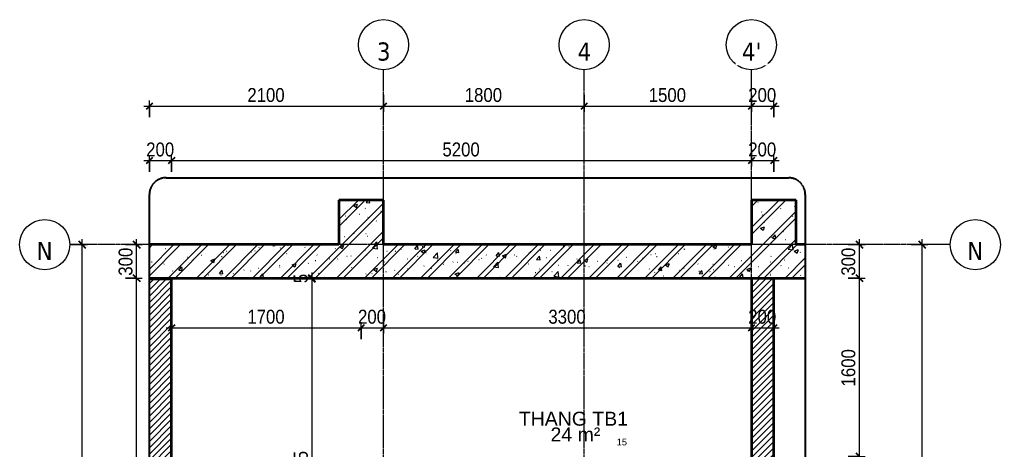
# Model space of a CAD drawing. Header units: millimetres. Extents: x 39389 to 101854, y -4225 to 80933.
# Drawn here: x 39389 to 48186, y 76402 to 80254 of the extents above; entities that cross this region are included whole.
import ezdxf

# ---------------------------------------------------------------- set-up
doc = ezdxf.new("R2010")
doc.units = ezdxf.units.MM
for name, pattern in [('Dash - Tight', [4.5, 3, -1.5]), ('Grid Line', [22.225, 12.7, -3.175, 3.175, -3.175]), ('Hidden', [7.14375, 4.7625, -2.38125])]:
    doc.linetypes.add(name, pattern=pattern)
for name, color, linetype, lineweight in [('A-ANNO-DIMS', 211, 'Continuous', 9), ('A-ANNO-DIMS-50', 211, 'Continuous', 9), ('A-AREA-IDEN', 2, 'Continuous', 9), ('A-DETL-GENF-1', 92, 'Dash - Tight', 18), ('A-DETL-GENF-2', 254, 'Continuous', 18), ('A-DETL-GENF-3', 92, 'Hidden', 25), ('A-DETL-MEDM', 33, 'Continuous', 35), ('A-FLOR', 192, 'Continuous', 18), ('A-WALL-1', 113, 'Continuous', 35), ('A-WALL-PATT-1', 111, 'Continuous', 18), ('S-GRID-1', 1, 'Grid Line', 9), ('S-GRID-IDEN', 1, 'Continuous', 9), ('S-STRS-ANNO', 31, 'Continuous', 18)]:
    doc.layers.add(name, color=color, linetype=linetype, lineweight=lineweight)
doc.styles.add('Arial', font='arial.ttf', dxfattribs={"height": 59.53})
doc.styles.add('Arial_4', font='arial.ttf', dxfattribs={"height": 125})
doc.styles.add('Tahoma_B', font='tahomabd.ttf', dxfattribs={"height": 162.5})
doc.styles.add('UTM Avo', font='', dxfattribs={"width": 0.9, "height": 125})
doc.styles.get('UTM Avo').set_extended_font_data('UTM Avo')
doc.dimstyles.new('1_Dim_chi_tiet_2_5', dxfattribs={"dimscale": 304.8, "dimtxt": 124.912619, "dimasz": 0.19685, "dimexe": 0.164042, "dimexo": 0.0625, "dimgap": 0.016404, "dimtad": 1, "dimdec": 0, "dimrnd": 5, "dimzin": 0, "dimdsep": 46, "dimtxsty": 'UTM Avo', "dimblk1": 'OBLIQUE', "dimblk2": 'OBLIQUE', "dimsah": 1, "dimcen": 0.09, "dimdle": 0.164042, "dimazin": 0, "dimtfac": 1, "dimtdec": 4, "dimtix": 1, "dimtmove": 0, "dimatfit": 3, "dimfxl": 0.328084, "dimfxlon": 1, "dimtvp": 1, "dimtolj": 1, "dimtzin": 0, "dimarcsym": 2})
pattern_1 = [(45, (0, 0), (-28.284271, 28.284271), [])]

# ---------------------------------------------------------------- blocks, each defined once
blk = doc.blocks.new('BORDER VIEW - BORDER VIEW-2470753-TKCS_THANG BỘ TB1 - MẶT BẰNG TẦNG HẦM')
at = {"layer": 'A-DETL-GENF-3'}
for p, q in [((150, 6419.3), (5733.5, 6419.3)), ((0, 150), (0, 6269.3)), ((5883.5, 6269.3), (5883.5, 150)), ((5733.5, 0), (150, 0))]:
    blk.add_line(p, q, dxfattribs=at)
for centre, start, end in [((150, 6269.3), 90, 180), ((5733.5, 6269.3), 0, 90), ((150, 150), 180, 270), ((5733.5, 150), 270, 360)]:
    blk.add_arc(centre, 150, start, end, dxfattribs=at)
blk = doc.blocks.new('Grid - M_Grid Head - Circle-353313-TKCS_THANG BỘ TB1 - MẶT BẰNG TẦNG HẦM')
at = {"layer": 'S-GRID-IDEN'}
blk.add_circle((0, 0), 4.5, dxfattribs=at)
blk = doc.blocks.new('DIMBLOCK1-TKCS_THANG BỘ TB1 - MẶT BẰNG TẦNG HẦM')
at = {"layer": 'A-ANNO-DIMS-50'}
for p, q in [((40752.6, 77591.2), (40752.6, 77441.2)), ((40752.6, 77491.2), (40752.6, 77591.2)), ((42452.6, 77391.2), (42452.6, 77541.2)), ((40702.6, 77491.2), (42452.6, 77491.2)), ((42452.6, 77491.2), (42452.6, 77391.2))]:
    blk.add_line(p, q, dxfattribs=at)
at = {"layer": 'A-ANNO-DIMS-50', "lineweight": 25}
for p, q in [((40752.6, 77491.2), (40782.6, 77521.2)), ((42452.6, 77491.2), (42482.6, 77521.2)), ((40752.6, 77491.2), (40722.6, 77461.2)), ((42452.6, 77491.2), (42422.6, 77461.2))]:
    blk.add_line(p, q, dxfattribs=at)
at = {"layer": 'A-ANNO-DIMS-50', "color": 0, "insert": (41431.4, 77653.6), "char_height": 125, "width": 410.824, "attachment_point": 1, "line_spacing_factor": 1.110334, "style": 'UTM Avo'}
blk.add_mtext('1700', dxfattribs=at)
blk = doc.blocks.new('_Oblique')
at = {"color": 0, "linetype": 'ByBlock', "lineweight": -2}
blk.add_line((-0.5, -0.5), (0.5, 0.5), dxfattribs=at)
blk = doc.blocks.new('DIMBLOCK2-TKCS_THANG BỘ TB1 - MẶT BẰNG TẦNG HẦM')
at = {"layer": 'A-ANNO-DIMS-50'}
for p, q in [((42652.6, 77591.2), (42652.6, 77441.2)), ((42652.6, 77491.2), (42652.6, 77591.2)), ((42452.6, 77391.2), (42452.6, 77541.2)), ((42452.6, 77491.2), (42652.6, 77491.2)), ((42452.6, 77491.2), (42452.6, 77391.2))]:
    blk.add_line(p, q, dxfattribs=at)
at = {"layer": 'A-ANNO-DIMS-50', "lineweight": 25}
for p, q in [((42452.6, 77491.2), (42482.6, 77521.2)), ((42652.6, 77491.2), (42682.6, 77521.2)), ((42452.6, 77491.2), (42422.6, 77461.2)), ((42652.6, 77491.2), (42622.6, 77461.2))]:
    blk.add_line(p, q, dxfattribs=at)
at = {"layer": 'A-ANNO-DIMS-50', "color": 0, "insert": (42424.2, 77653.6), "char_height": 125, "width": 308.118, "attachment_point": 1, "line_spacing_factor": 1.110334, "style": 'UTM Avo'}
blk.add_mtext('200', dxfattribs=at)
blk = doc.blocks.new('DIMBLOCK3-TKCS_THANG BỘ TB1 - MẶT BẰNG TẦNG HẦM')
at = {"layer": 'A-ANNO-DIMS-50'}
for p, q in [((42652.6, 77591.2), (42652.6, 77441.2)), ((42652.6, 77491.2), (42652.6, 77591.2)), ((45952.6, 77591.2), (45952.6, 77441.2)), ((45952.6, 77491.2), (45952.6, 77591.2)), ((42652.6, 77491.2), (45952.6, 77491.2))]:
    blk.add_line(p, q, dxfattribs=at)
at = {"layer": 'A-ANNO-DIMS-50', "lineweight": 25}
for p, q in [((42652.6, 77491.2), (42682.6, 77521.2)), ((45952.6, 77491.2), (45982.6, 77521.2)), ((42652.6, 77491.2), (42622.6, 77461.2)), ((45952.6, 77491.2), (45922.6, 77461.2))]:
    blk.add_line(p, q, dxfattribs=at)
at = {"layer": 'A-ANNO-DIMS-50', "color": 0, "insert": (44131.4, 77653.6), "char_height": 125, "width": 410.824, "attachment_point": 1, "line_spacing_factor": 1.110334, "style": 'UTM Avo'}
blk.add_mtext('3300', dxfattribs=at)
blk = doc.blocks.new('DIMBLOCK4-TKCS_THANG BỘ TB1 - MẶT BẰNG TẦNG HẦM')
at = {"layer": 'A-ANNO-DIMS-50'}
for p, q in [((45952.6, 77591.2), (45952.6, 77441.2)), ((45952.6, 77491.2), (45952.6, 77591.2)), ((46152.6, 77591.2), (46152.6, 77441.2)), ((46152.6, 77491.2), (46152.6, 77591.2)), ((45952.6, 77491.2), (46202.6, 77491.2))]:
    blk.add_line(p, q, dxfattribs=at)
at = {"layer": 'A-ANNO-DIMS-50', "lineweight": 25}
for p, q in [((45952.6, 77491.2), (45982.6, 77521.2)), ((46152.6, 77491.2), (46182.6, 77521.2)), ((45952.6, 77491.2), (45922.6, 77461.2)), ((46152.6, 77491.2), (46122.6, 77461.2))]:
    blk.add_line(p, q, dxfattribs=at)
at = {"layer": 'A-ANNO-DIMS-50', "color": 0, "insert": (45924.2, 77653.6), "char_height": 125, "width": 308.118, "attachment_point": 1, "line_spacing_factor": 1.110334, "style": 'UTM Avo'}
blk.add_mtext('200', dxfattribs=at)
blk = doc.blocks.new('DIMBLOCK16-TKCS_THANG BỘ TB1 - MẶT BẰNG TẦNG HẦM')
at = {"layer": 'A-ANNO-DIMS-50', "lineweight": 25}
for p, q in [((42010.5, 77936.9), (41980.5, 77966.9)), ((42010.5, 77931.9), (41980.5, 77961.9)), ((42010.5, 77936.9), (42040.5, 77906.9)), ((42010.5, 77931.9), (42040.5, 77901.9))]:
    blk.add_line(p, q, dxfattribs=at)
at = {"layer": 'A-ANNO-DIMS-50'}
for p, q in [((42010.5, 77986.9), (42010.5, 77931.9)), ((41910.5, 77931.9), (42060.5, 77931.9)), ((42010.5, 77931.9), (41910.5, 77931.9)), ((42110.5, 77936.9), (41960.5, 77936.9)), ((42010.5, 77936.9), (42110.5, 77936.9))]:
    blk.add_line(p, q, dxfattribs=at)
at = {"layer": 'A-ANNO-DIMS-50', "color": 0, "insert": (41848.1, 77891.6), "char_height": 125, "width": 102.706, "attachment_point": 1, "rotation": 90, "line_spacing_factor": 1.110334, "style": 'UTM Avo'}
blk.add_mtext('5', dxfattribs=at)
blk = doc.blocks.new('DIMBLOCK17-TKCS_THANG BỘ TB1 - MẶT BẰNG TẦNG HẦM')
at = {"layer": 'A-ANNO-DIMS-50', "lineweight": 25}
for p, q in [((42010.5, 77931.9), (41980.5, 77961.9)), ((42010.5, 77931.9), (42040.5, 77901.9)), ((42010.5, 74516.9), (41980.5, 74546.9)), ((42010.5, 74516.9), (42040.5, 74486.9))]:
    blk.add_line(p, q, dxfattribs=at)
at = {"layer": 'A-ANNO-DIMS-50'}
for p, q in [((41910.5, 77931.9), (42060.5, 77931.9)), ((42010.5, 77931.9), (41910.5, 77931.9)), ((42010.5, 77931.9), (42010.5, 74516.9)), ((42110.5, 74516.9), (41960.5, 74516.9)), ((42010.5, 74516.9), (42110.5, 74516.9))]:
    blk.add_line(p, q, dxfattribs=at)
at = {"layer": 'A-ANNO-DIMS-50', "color": 0, "insert": (41848.1, 76053.3), "char_height": 125, "width": 410.824, "attachment_point": 1, "rotation": 90, "line_spacing_factor": 1.110334, "style": 'UTM Avo'}
blk.add_mtext('3415', dxfattribs=at)
blk = doc.blocks.new('DIMBLOCK23-TKCS_THANG BỘ TB1 - MẶT BẰNG TẦNG HẦM')
at = {"layer": 'A-ANNO-DIMS-50', "lineweight": 25}
for p, q in [((46921.8, 77936.9), (46891.8, 77966.9)), ((46921.8, 77936.9), (46951.8, 77906.9)), ((46921.8, 76336.9), (46891.8, 76366.9)), ((46921.8, 76336.9), (46951.8, 76306.9))]:
    blk.add_line(p, q, dxfattribs=at)
at = {"layer": 'A-ANNO-DIMS-50'}
for p, q in [((46821.8, 77936.9), (46971.8, 77936.9)), ((46921.8, 77936.9), (46821.8, 77936.9)), ((46921.8, 76336.9), (46921.8, 77936.9)), ((46821.8, 76336.9), (46971.8, 76336.9)), ((46921.8, 76336.9), (46821.8, 76336.9))]:
    blk.add_line(p, q, dxfattribs=at)
at = {"layer": 'A-ANNO-DIMS-50', "color": 0, "insert": (46759.4, 76965.8), "char_height": 125, "width": 410.824, "attachment_point": 1, "rotation": 90, "line_spacing_factor": 1.110334, "style": 'UTM Avo'}
blk.add_mtext('1600', dxfattribs=at)
blk = doc.blocks.new('DIMBLOCK24-TKCS_THANG BỘ TB1 - MẶT BẰNG TẦNG HẦM')
at = {"layer": 'A-ANNO-DIMS-50'}
for p, q in [((46821.8, 78236.9), (46971.8, 78236.9)), ((46921.8, 78236.9), (46821.8, 78236.9)), ((46921.8, 77936.9), (46921.8, 78286.9)), ((46821.8, 77936.9), (46971.8, 77936.9)), ((46921.8, 77936.9), (46821.8, 77936.9))]:
    blk.add_line(p, q, dxfattribs=at)
at = {"layer": 'A-ANNO-DIMS-50', "lineweight": 25}
for p, q in [((46921.8, 78236.9), (46891.8, 78266.9)), ((46921.8, 78236.9), (46951.8, 78206.9)), ((46921.8, 77936.9), (46891.8, 77966.9)), ((46921.8, 77936.9), (46951.8, 77906.9))]:
    blk.add_line(p, q, dxfattribs=at)
at = {"layer": 'A-ANNO-DIMS-50', "color": 0, "insert": (46759.4, 77958.6), "char_height": 125, "width": 308.118, "attachment_point": 1, "rotation": 90, "line_spacing_factor": 1.110334, "style": 'UTM Avo'}
blk.add_mtext('300', dxfattribs=at)
blk = doc.blocks.new('DIMBLOCK25-TKCS_THANG BỘ TB1 - MẶT BẰNG TẦNG HẦM')
at = {"layer": 'A-ANNO-DIMS-50'}
for p, q in [((47385.1, 78236.9), (47535.1, 78236.9)), ((47485.1, 78236.9), (47385.1, 78236.9)), ((47485.1, 72986.9), (47485.1, 78286.9)), ((47385.1, 73036.9), (47535.1, 73036.9)), ((47485.1, 73036.9), (47385.1, 73036.9))]:
    blk.add_line(p, q, dxfattribs=at)
at = {"layer": 'A-ANNO-DIMS-50', "lineweight": 25}
for p, q in [((47485.1, 78236.9), (47455.1, 78266.9)), ((47485.1, 78236.9), (47515.1, 78206.9)), ((47485.1, 73036.9), (47455.1, 73066.9)), ((47485.1, 73036.9), (47515.1, 73006.9))]:
    blk.add_line(p, q, dxfattribs=at)
at = {"layer": 'A-ANNO-DIMS-50', "color": 0, "insert": (47322.7, 75465.7), "char_height": 125, "width": 410.824, "attachment_point": 1, "rotation": 90, "line_spacing_factor": 1.110334, "style": 'UTM Avo'}
blk.add_mtext('5200', dxfattribs=at)
blk = doc.blocks.new('DIMBLOCK26-TKCS_THANG BỘ TB1 - MẶT BẰNG TẦNG HẦM')
at = {"layer": 'A-ANNO-DIMS-50'}
for p, q in [((40552.6, 78890.4), (40552.6, 79040.4)), ((40752.6, 78890.4), (40752.6, 79040.4)), ((40502.6, 78990.4), (40752.6, 78990.4)), ((40552.6, 78990.4), (40552.6, 78890.4)), ((40752.6, 78990.4), (40752.6, 78890.4))]:
    blk.add_line(p, q, dxfattribs=at)
at = {"layer": 'A-ANNO-DIMS-50', "lineweight": 25}
for p, q in [((40552.6, 78990.4), (40582.6, 79020.4)), ((40752.6, 78990.4), (40782.6, 79020.4)), ((40552.6, 78990.4), (40522.6, 78960.4)), ((40752.6, 78990.4), (40722.6, 78960.4))]:
    blk.add_line(p, q, dxfattribs=at)
at = {"layer": 'A-ANNO-DIMS-50', "color": 0, "insert": (40524.2, 79152.8), "char_height": 125, "width": 308.118, "attachment_point": 1, "line_spacing_factor": 1.110334, "style": 'UTM Avo'}
blk.add_mtext('200', dxfattribs=at)
blk = doc.blocks.new('DIMBLOCK27-TKCS_THANG BỘ TB1 - MẶT BẰNG TẦNG HẦM')
at = {"layer": 'A-ANNO-DIMS-50'}
for p, q in [((45952.6, 79090.4), (45952.6, 78940.4)), ((45952.6, 78990.4), (45952.6, 79090.4)), ((40752.6, 78890.4), (40752.6, 79040.4)), ((40752.6, 78990.4), (45952.6, 78990.4)), ((40752.6, 78990.4), (40752.6, 78890.4))]:
    blk.add_line(p, q, dxfattribs=at)
at = {"layer": 'A-ANNO-DIMS-50', "lineweight": 25}
for p, q in [((40752.6, 78990.4), (40782.6, 79020.4)), ((45952.6, 78990.4), (45982.6, 79020.4)), ((40752.6, 78990.4), (40722.6, 78960.4)), ((45952.6, 78990.4), (45922.6, 78960.4))]:
    blk.add_line(p, q, dxfattribs=at)
at = {"layer": 'A-ANNO-DIMS-50', "color": 0, "insert": (43181.4, 79152.8), "char_height": 125, "width": 410.824, "attachment_point": 1, "line_spacing_factor": 1.110334, "style": 'UTM Avo'}
blk.add_mtext('5200', dxfattribs=at)
blk = doc.blocks.new('DIMBLOCK28-TKCS_THANG BỘ TB1 - MẶT BẰNG TẦNG HẦM')
at = {"layer": 'A-ANNO-DIMS-50'}
for p, q in [((45952.6, 79090.4), (45952.6, 78940.4)), ((45952.6, 78990.4), (45952.6, 79090.4)), ((46152.6, 78890.4), (46152.6, 79040.4)), ((45952.6, 78990.4), (46202.6, 78990.4)), ((46152.6, 78990.4), (46152.6, 78890.4))]:
    blk.add_line(p, q, dxfattribs=at)
at = {"layer": 'A-ANNO-DIMS-50', "lineweight": 25}
for p, q in [((45952.6, 78990.4), (45982.6, 79020.4)), ((46152.6, 78990.4), (46182.6, 79020.4)), ((45952.6, 78990.4), (45922.6, 78960.4)), ((46152.6, 78990.4), (46122.6, 78960.4))]:
    blk.add_line(p, q, dxfattribs=at)
at = {"layer": 'A-ANNO-DIMS-50', "color": 0, "insert": (45924.2, 79152.8), "char_height": 125, "width": 308.118, "attachment_point": 1, "line_spacing_factor": 1.110334, "style": 'UTM Avo'}
blk.add_mtext('200', dxfattribs=at)
blk = doc.blocks.new('DIMBLOCK29-TKCS_THANG BỘ TB1 - MẶT BẰNG TẦNG HẦM')
at = {"layer": 'A-ANNO-DIMS-50'}
for p, q in [((39848.7, 78236.9), (39998.7, 78236.9)), ((39948.7, 78236.9), (39848.7, 78236.9)), ((39948.7, 72666.9), (39948.7, 78286.9)), ((40048.7, 72716.9), (39898.7, 72716.9)), ((39948.7, 72716.9), (40048.7, 72716.9))]:
    blk.add_line(p, q, dxfattribs=at)
at = {"layer": 'A-ANNO-DIMS-50', "lineweight": 25}
for p, q in [((39948.7, 78236.9), (39918.7, 78266.9)), ((39948.7, 78236.9), (39978.7, 78206.9)), ((39948.7, 72716.9), (39918.7, 72746.9)), ((39948.7, 72716.9), (39978.7, 72686.9))]:
    blk.add_line(p, q, dxfattribs=at)
at = {"layer": 'A-ANNO-DIMS-50', "color": 0, "insert": (39786.3, 75305.8), "char_height": 125, "width": 410.824, "attachment_point": 1, "rotation": 90, "line_spacing_factor": 1.110334, "style": 'UTM Avo'}
blk.add_mtext('5520', dxfattribs=at)
blk = doc.blocks.new('DIMBLOCK31-TKCS_THANG BỘ TB1 - MẶT BẰNG TẦNG HẦM')
at = {"layer": 'A-ANNO-DIMS-50', "lineweight": 25}
for p, q in [((40438.7, 77936.9), (40408.7, 77966.9)), ((40438.7, 77936.9), (40468.7, 77906.9)), ((40438.7, 72916.9), (40408.7, 72946.9)), ((40438.7, 72916.9), (40468.7, 72886.9))]:
    blk.add_line(p, q, dxfattribs=at)
at = {"layer": 'A-ANNO-DIMS-50'}
for p, q in [((40338.7, 77936.9), (40488.7, 77936.9)), ((40438.7, 77936.9), (40338.7, 77936.9)), ((40438.7, 72916.9), (40438.7, 77936.9)), ((40538.7, 72916.9), (40388.7, 72916.9)), ((40438.7, 72916.9), (40538.7, 72916.9))]:
    blk.add_line(p, q, dxfattribs=at)
at = {"layer": 'A-ANNO-DIMS-50', "color": 0, "insert": (40276.3, 75255.8), "char_height": 125, "width": 410.824, "attachment_point": 1, "rotation": 90, "line_spacing_factor": 1.110334, "style": 'UTM Avo'}
blk.add_mtext('5020', dxfattribs=at)
blk = doc.blocks.new('DIMBLOCK32-TKCS_THANG BỘ TB1 - MẶT BẰNG TẦNG HẦM')
at = {"layer": 'A-ANNO-DIMS-50'}
for p, q in [((40338.7, 78236.9), (40488.7, 78236.9)), ((40438.7, 78236.9), (40338.7, 78236.9)), ((40438.7, 77936.9), (40438.7, 78286.9)), ((40338.7, 77936.9), (40488.7, 77936.9)), ((40438.7, 77936.9), (40338.7, 77936.9))]:
    blk.add_line(p, q, dxfattribs=at)
at = {"layer": 'A-ANNO-DIMS-50', "lineweight": 25}
for p, q in [((40438.7, 78236.9), (40408.7, 78266.9)), ((40438.7, 78236.9), (40468.7, 78206.9)), ((40438.7, 77936.9), (40408.7, 77966.9)), ((40438.7, 77936.9), (40468.7, 77906.9))]:
    blk.add_line(p, q, dxfattribs=at)
at = {"layer": 'A-ANNO-DIMS-50', "color": 0, "insert": (40276.3, 77958.6), "char_height": 125, "width": 308.118, "attachment_point": 1, "rotation": 90, "line_spacing_factor": 1.110334, "style": 'UTM Avo'}
blk.add_mtext('300', dxfattribs=at)
blk = doc.blocks.new('DIMBLOCK33-TKCS_THANG BỘ TB1 - MẶT BẰNG TẦNG HẦM')
at = {"layer": 'A-ANNO-DIMS-50'}
for p, q in [((40552.6, 79378.4), (40552.6, 79528.4)), ((42652.6, 79578.4), (42652.6, 79428.4)), ((42652.6, 79478.4), (42652.6, 79578.4)), ((40502.6, 79478.4), (42652.6, 79478.4)), ((40552.6, 79478.4), (40552.6, 79378.4))]:
    blk.add_line(p, q, dxfattribs=at)
at = {"layer": 'A-ANNO-DIMS-50', "lineweight": 25}
for p, q in [((40552.6, 79478.4), (40522.6, 79448.4)), ((40552.6, 79478.4), (40582.6, 79508.4)), ((42652.6, 79478.4), (42622.6, 79448.4)), ((42652.6, 79478.4), (42682.6, 79508.4))]:
    blk.add_line(p, q, dxfattribs=at)
at = {"layer": 'A-ANNO-DIMS-50', "color": 0, "insert": (41431.4, 79640.7), "char_height": 125, "width": 410.824, "attachment_point": 1, "line_spacing_factor": 1.110334, "style": 'UTM Avo'}
blk.add_mtext('2100', dxfattribs=at)
blk = doc.blocks.new('DIMBLOCK34-TKCS_THANG BỘ TB1 - MẶT BẰNG TẦNG HẦM')
at = {"layer": 'A-ANNO-DIMS-50'}
for p, q in [((42652.6, 79578.4), (42652.6, 79428.4)), ((42652.6, 79478.4), (42652.6, 79578.4)), ((44452.6, 79578.4), (44452.6, 79428.4)), ((44452.6, 79478.4), (44452.6, 79578.4)), ((42652.6, 79478.4), (44452.6, 79478.4))]:
    blk.add_line(p, q, dxfattribs=at)
at = {"layer": 'A-ANNO-DIMS-50', "lineweight": 25}
for p, q in [((42652.6, 79478.4), (42622.6, 79448.4)), ((42652.6, 79478.4), (42682.6, 79508.4)), ((44452.6, 79478.4), (44422.6, 79448.4)), ((44452.6, 79478.4), (44482.6, 79508.4))]:
    blk.add_line(p, q, dxfattribs=at)
at = {"layer": 'A-ANNO-DIMS-50', "color": 0, "insert": (43381.4, 79640.7), "char_height": 125, "width": 410.824, "attachment_point": 1, "line_spacing_factor": 1.110334, "style": 'UTM Avo'}
blk.add_mtext('1800', dxfattribs=at)
blk = doc.blocks.new('DIMBLOCK35-TKCS_THANG BỘ TB1 - MẶT BẰNG TẦNG HẦM')
at = {"layer": 'A-ANNO-DIMS-50'}
for p, q in [((44452.6, 79578.4), (44452.6, 79428.4)), ((44452.6, 79478.4), (44452.6, 79578.4)), ((45952.6, 79578.4), (45952.6, 79428.4)), ((45952.6, 79478.4), (45952.6, 79578.4)), ((44452.6, 79478.4), (45952.6, 79478.4))]:
    blk.add_line(p, q, dxfattribs=at)
at = {"layer": 'A-ANNO-DIMS-50', "lineweight": 25}
for p, q in [((44452.6, 79478.4), (44422.6, 79448.4)), ((44452.6, 79478.4), (44482.6, 79508.4)), ((45952.6, 79478.4), (45922.6, 79448.4)), ((45952.6, 79478.4), (45982.6, 79508.4))]:
    blk.add_line(p, q, dxfattribs=at)
at = {"layer": 'A-ANNO-DIMS-50', "color": 0, "insert": (45031.4, 79640.7), "char_height": 125, "width": 410.824, "attachment_point": 1, "line_spacing_factor": 1.110334, "style": 'UTM Avo'}
blk.add_mtext('1500', dxfattribs=at)
blk = doc.blocks.new('DIMBLOCK36-TKCS_THANG BỘ TB1 - MẶT BẰNG TẦNG HẦM')
at = {"layer": 'A-ANNO-DIMS-50'}
for p, q in [((45952.6, 79578.4), (45952.6, 79428.4)), ((45952.6, 79478.4), (45952.6, 79578.4)), ((46152.6, 79378.4), (46152.6, 79528.4)), ((45952.6, 79478.4), (46202.6, 79478.4)), ((46152.6, 79478.4), (46152.6, 79378.4))]:
    blk.add_line(p, q, dxfattribs=at)
at = {"layer": 'A-ANNO-DIMS-50', "lineweight": 25}
for p, q in [((45952.6, 79478.4), (45922.6, 79448.4)), ((45952.6, 79478.4), (45982.6, 79508.4)), ((46152.6, 79478.4), (46122.6, 79448.4)), ((46152.6, 79478.4), (46182.6, 79508.4))]:
    blk.add_line(p, q, dxfattribs=at)
at = {"layer": 'A-ANNO-DIMS-50', "color": 0, "insert": (45924.2, 79640.7), "char_height": 125, "width": 308.118, "attachment_point": 1, "line_spacing_factor": 1.110334, "style": 'UTM Avo'}
blk.add_mtext('200', dxfattribs=at)

msp = doc.modelspace()

# ---------------------------------------------------------------- hatches: boundary and pattern name
at = {"layer": 'A-DETL-GENF-2'}
h = msp.add_hatch(dxfattribs=at)
h.set_pattern_fill('FP_2', color=256, style=0, pattern_type=2)
h.set_pattern_definition([(50, (0, 0), (364.3679, -31.8783), [38.1, -419.1]), (355, (0, 0), (-70.4859, 382.1133), [30.48, -335.28]), (100.451, (30.36, -2.66), (293.885, 350.2334), [32.38, -356.18]), (46.184, (0, 101.6), (542.1585, -84.0858), [57.15, -628.65]), (96.636, (45.2, 94.6), (474.805, 494.8554), [48.57, -534.27]), (351.184, (0, 101.6), (474.8102, 494.85), [45.72, -502.92]), (21, (50.8, 76.2), (303.2285, -204.5305), [38.1, -419.1]), (326, (50.8, 76.2), (123.6039, 368.376), [30.48, -335.28]), (71.451, (76.07, 59.16), (426.8341, 163.8427), [32.38, -356.18]), (37.5, (0, 0), (6.17665, 169.11015), [3.353, -327.863, 3.353, -337.007, -336.55]), (37.5, (0, 0), (6.17665, 169.11015), [-671.576, 3.353, -333.197]), (7.5, (0, 0), (133.63888, 200.3615), [3.353, -190.703, 3.353, -320.243, -128.27]), (7.5, (0, 0), (133.63888, 200.3615), [-517.652, 3.353, -124.917]), (327.5, (-113.28, 0), (271.18182, -11.45836), [3.353, -123.647, 3.353, -392.887, -525.78]), (327.5, (-113.28, 0), (271.18182, -11.45836), [-523.24, 3.353, -522.427]), (317.5, (-164.08, 0), (296.2585, 50.85285), [3.353, -161.747, 3.353, -259.791, -373.38]), (317.5, (-164.08, 0), (296.2585, 50.85285), [-428.244, 3.353, -370.027]), (45, (0, 0), (-125.7236, 125.7236), []), (45, (0, 190.5), (-125.7236, 125.7236), [])])
h.paths.add_polyline_path([(40552.6, 77936.9), (46436, 77936.9), (46436, 78236.9), (46352.6, 78236.9), (46352.6, 78636.9), (45952.6, 78636.9), (45952.6, 78236.9), (42652.6, 78236.9), (42652.6, 78636.9), (42252.6, 78636.9), (42252.6, 78236.9), (40552.6, 78236.9), (40552.6, 77952.7)])
at = {"layer": 'A-WALL-PATT-1'}
h = msp.add_hatch(dxfattribs=at)
h.set_pattern_fill('FP_1', color=256, style=0, pattern_type=2)
h.set_pattern_definition(pattern_1)
h.paths.add_polyline_path([(40752.6, 72916.9), (40752.6, 75876.9), (40552.6, 75876.9), (40552.6, 72916.9)])
h.paths.add_polyline_path([(40752.6, 76076.9), (40752.6, 77926.9), (40552.6, 77926.9), (40552.6, 76076.9)])
h = msp.add_hatch(dxfattribs=at)
h.set_pattern_fill('FP_1', color=256, style=0, pattern_type=2)
h.set_pattern_definition(pattern_1)
h.paths.add_polyline_path([(46152.6, 73311.9), (46152.6, 77936.9), (45952.6, 77936.9), (45952.6, 73311.9)])

# ---------------------------------------------------------------- linework, layer by layer
at = {"layer": 'A-DETL-MEDM'}
for p, q in [((42652.6, 78636.9), (42252.6, 78636.9)), ((42252.6, 78636.9), (42252.6, 78236.9)), ((42652.6, 78236.9), (42652.6, 78636.9)), ((46352.6, 78636.9), (45952.6, 78636.9)), ((45952.6, 78636.9), (45952.6, 78236.9)), ((46352.6, 78236.9), (46352.6, 78636.9)), ((42252.6, 78236.9), (40552.6, 78236.9)), ((45952.6, 78236.9), (42652.6, 78236.9)), ((46436, 78236.9), (46352.6, 78236.9)), ((40552.6, 77936.9), (46436, 77936.9))]:
    msp.add_line(p, q, dxfattribs=at)
at = {"layer": 'A-FLOR'}
msp.add_line((40752.6, 77936.9), (40752.6, 77926.9), dxfattribs=at)
at = {"layer": 'A-WALL-1'}
for p, q in [((40752.6, 77926.9), (40552.6, 77926.9)), ((40752.6, 76076.9), (40752.6, 77926.9)), ((45952.6, 77936.9), (45952.6, 73311.9)), ((46152.6, 73311.9), (46152.6, 77936.9))]:
    msp.add_line(p, q, dxfattribs=at)
at = {"layer": 'S-GRID-1'}
for p, q in [((42652.6, 72852.4), (42652.6, 78553.9)), ((44452.6, 72852.4), (44452.6, 78553.9)), ((45952.6, 72852.4), (45952.6, 78553.9)), ((41088.9, 78236.9), (39838.9, 78236.9)), ((46485.8, 78236.9), (41088.9, 78236.9)), ((47735.8, 78236.9), (46485.8, 78236.9))]:
    msp.add_line(p, q, dxfattribs=at)

# ---------------------------------------------------------------- block references
at = {"layer": 'A-DETL-GENF-1'}
msp.add_blockref('BORDER VIEW - BORDER VIEW-2470753-TKCS_THANG BỘ TB1 - MẶT BẰNG TẦNG HẦM', (40552.6, 72416.9), dxfattribs=at)
at = {"layer": 'S-GRID-IDEN', "xscale": 49.99999999999998, "yscale": 49.99999999999998, "zscale": 49.99999999999998}
for p in [(42652.6, 80028.9), (44452.6, 80028.9), (45952.6, 80028.9)]:
    msp.add_blockref('Grid - M_Grid Head - Circle-353313-TKCS_THANG BỘ TB1 - MẶT BẰNG TẦNG HẦM', p, dxfattribs=at)
at = {"layer": 'S-GRID-IDEN', "xscale": 49.99999999999998, "yscale": 49.99999999999998, "zscale": 49.99999999999998, "rotation": 89.99999999999987}
for p in [(39613.9, 78236.9), (47960.8, 78236.9)]:
    msp.add_blockref('Grid - M_Grid Head - Circle-353313-TKCS_THANG BỘ TB1 - MẶT BẰNG TẦNG HẦM', p, dxfattribs=at)

# ---------------------------------------------------------------- texts
at = {"layer": 'A-AREA-IDEN', "char_height": 125, "line_spacing_factor": 0.936439, "style": 'Arial_4'}
for s, insert, width, attachment_point in [('\\pt2.5,5,7.5,10,12.5,15,17.5,20,22.5,25,27.5,30,32.5,35,37.5,40,42.5,45,47.5,50,52.5,55,57.5,60,62.5,65,67.5,70,72.5,75,77.5,80;THANG TB1', (44356.3, 76612.7), 985.5, 8), ('\\pt2.5,5,7.5,10,12.5,15,17.5,20,22.5,25,27.5,30,32.5,35,37.5,40,42.5,45,47.5,50,52.5,55,57.5,60,62.5,65,67.5,70,72.5,75,77.5,80;24 m²', (44374.1, 76535.8), 453, 5)]:
    msp.add_mtext(s, dxfattribs=dict(at, insert=insert, width=width, attachment_point=attachment_point))
at = {"layer": 'S-STRS-ANNO', "insert": (44744.3, 76497.5), "char_height": 59.53, "width": 109.886, "attachment_point": 1, "line_spacing_factor": 0.941778, "style": 'Arial'}
msp.add_mtext('15', dxfattribs=at)

# ---------------------------------------------------------------- dimensions: what is measured, and where the dimension line sits
at = {"layer": 'A-ANNO-DIMS'}
for base, p1, p2, override, picture, middle in [((42652.6, 79478.4), (40552.6, 79378.4), (42652.6, 79578.4), {"dimpost": '<>', "dimfxl": 2109.502311}, 'DIMBLOCK33-TKCS_THANG BỘ TB1 - MẶT BẰNG TẦNG HẦM', (41602.6, 79548)), ((44452.6, 79478.4), (42652.6, 79578.4), (44452.6, 79578.4), {"dimpost": '<>', "dimfxl": 1800}, 'DIMBLOCK34-TKCS_THANG BỘ TB1 - MẶT BẰNG TẦNG HẦM', (43552.6, 79548)), ((45952.6, 79478.4), (44452.6, 79578.4), (45952.6, 79578.4), {"dimpost": '<>', "dimfxl": 1500}, 'DIMBLOCK35-TKCS_THANG BỘ TB1 - MẶT BẰNG TẦNG HẦM', (45202.6, 79548)), ((46152.6, 79478.4), (45952.6, 79578.4), (46152.6, 79378.4), {"dimpost": '<>', "dimfxl": 282.842712}, 'DIMBLOCK36-TKCS_THANG BỘ TB1 - MẶT BẰNG TẦNG HẦM', (46052.6, 79548)), ((40752.6, 78990.4), (40552.6, 78890.4), (40752.6, 78890.4), {"dimpost": '<>', "dimfxl": 200}, 'DIMBLOCK26-TKCS_THANG BỘ TB1 - MẶT BẰNG TẦNG HẦM', (40652.6, 79060.1)), ((45952.6, 78990.4), (40752.6, 78890.4), (45952.6, 79090.4), {"dimpost": '<>', "dimfxl": 5203.844733}, 'DIMBLOCK27-TKCS_THANG BỘ TB1 - MẶT BẰNG TẦNG HẦM', (43352.6, 79060.1)), ((46152.6, 78990.4), (45952.6, 79090.4), (46152.6, 78890.4), {"dimpost": '<>', "dimfxl": 282.842712}, 'DIMBLOCK28-TKCS_THANG BỘ TB1 - MẶT BẰNG TẦNG HẦM', (46052.6, 79060.1)), ((42452.6, 77491.2), (40752.6, 77591.2), (42452.6, 77391.2), {"dimpost": '<>', "dimfxl": 1711.724277}, 'DIMBLOCK1-TKCS_THANG BỘ TB1 - MẶT BẰNG TẦNG HẦM', (41602.6, 77560.9)), ((42652.6, 77491.2), (42452.6, 77391.2), (42652.6, 77591.2), {"dimpost": '<>', "dimfxl": 282.842712}, 'DIMBLOCK2-TKCS_THANG BỘ TB1 - MẶT BẰNG TẦNG HẦM', (42552.6, 77560.9)), ((45952.6, 77491.2), (42652.6, 77591.2), (45952.6, 77591.2), {"dimpost": '<>', "dimfxl": 3300}, 'DIMBLOCK3-TKCS_THANG BỘ TB1 - MẶT BẰNG TẦNG HẦM', (44302.6, 77560.9)), ((46152.6, 77491.2), (45952.6, 77591.2), (46152.6, 77591.2), {"dimpost": '<>', "dimfxl": 200}, 'DIMBLOCK4-TKCS_THANG BỘ TB1 - MẶT BẰNG TẦNG HẦM', (46052.6, 77560.9))]:
    dim = msp.add_linear_dim(base=base, p1=p1, p2=p2, dimstyle='1_Dim_chi_tiet_2_5', override=override, dxfattribs=at)
    dim.commit()
    dim.dimension.update_dxf_attribs({"geometry": picture, "text_midpoint": middle})
for base, p1, p2, override, picture, middle in [((40438.7, 78236.9), (40338.7, 77936.9), (40338.7, 78236.9), {"dimpost": '<>', "dimfxl": 300}, 'DIMBLOCK32-TKCS_THANG BỘ TB1 - MẶT BẰNG TẦNG HẦM', (40369, 78086.9)), ((46921.8, 78236.9), (46821.8, 77936.9), (46821.8, 78236.9), {"dimpost": '<>', "dimfxl": 300}, 'DIMBLOCK24-TKCS_THANG BỘ TB1 - MẶT BẰNG TẦNG HẦM', (46852.1, 78086.9)), ((47485.1, 78236.9), (47385.1, 73036.9), (47385.1, 78236.9), {"dimpost": '<>', "dimfxl": 5200.050696}, 'DIMBLOCK25-TKCS_THANG BỘ TB1 - MẶT BẰNG TẦNG HẦM', (47415.4, 75636.9)), ((40438.7, 77936.9), (40538.7, 72916.9), (40338.7, 77936.9), {"dimpost": '<>', "dimfxl": 5023.982484}, 'DIMBLOCK31-TKCS_THANG BỘ TB1 - MẶT BẰNG TẦNG HẦM', (40369, 75426.9)), ((42010.5, 74516.9), (41910.5, 77931.9), (42110.5, 74516.9), {"dimpost": '<>', "dimfxl": 3420.851502}, 'DIMBLOCK17-TKCS_THANG BỘ TB1 - MẶT BẰNG TẦNG HẦM', (41940.8, 76224.4)), ((42010.5, 77931.9), (42110.5, 77936.9), (41910.5, 77931.9), {"dimpost": '<>', "dimfxl": 200.06249}, 'DIMBLOCK16-TKCS_THANG BỘ TB1 - MẶT BẰNG TẦNG HẦM', (41941.9, 77934.4)), ((46921.8, 77936.9), (46821.8, 76336.9), (46821.8, 77936.9), {"dimpost": '<>', "dimfxl": 1600}, 'DIMBLOCK23-TKCS_THANG BỘ TB1 - MẶT BẰNG TẦNG HẦM', (46852.1, 77136.9))]:
    dim = msp.add_linear_dim(base=base, p1=p1, p2=p2, angle=90, dimstyle='1_Dim_chi_tiet_2_5', override=override, dxfattribs=at)
    dim.commit()
    dim.dimension.update_dxf_attribs({"geometry": picture, "text_midpoint": middle})

# ---------------------------------------------------------------- next in the draw order: texts
at = {"layer": 'S-GRID-IDEN', "char_height": 162.5, "attachment_point": 5, "line_spacing_factor": 0.996129, "style": 'Tahoma_B', "bg_fill": 3, "box_fill_scale": 1.25, "bg_fill_color": 256, "bg_fill_true_color": 13158600, "bg_fill_transparency": 0}
for s, insert, width in [('\\pt634.99962,1269.99925,1905.0005,2540.00013,3174.99975,3809.99937,4445.00062,5080.00025,5714.99987,6349.9995,6985.00075,7620.00037,8255,8889.99962,9524.99925,10160.0005,10795.00013,11429.99975,12064.99938,12700.00063,13335.00025,13969.99988,14604.9995,15240.00075,15875.00038,16510,17144.99963,17779.99925,18415.0005,19050.00013,19684.99975,20319.99938;3', (42654.9, 79966.5), 145.5), ('\\pt634.99962,1269.99925,1905.0005,2540.00013,3174.99975,3809.99937,4445.00062,5080.00025,5714.99987,6349.9995,6985.00075,7620.00037,8255,8889.99962,9524.99925,10160.0005,10795.00013,11429.99975,12064.99938,12700.00063,13335.00025,13969.99988,14604.9995,15240.00075,15875.00038,16510,17144.99963,17779.99925,18415.0005,19050.00013,19684.99975,20319.99938;4', (44454.9, 79966.5), 145.5), ("\\pt634.99962,1269.99925,1905.0005,2540.00013,3174.99975,3809.99937,4445.00062,5080.00025,5714.99987,6349.9995,6985.00075,7620.00037,8255,8889.99962,9524.99925,10160.0005,10795.00013,11429.99975,12064.99938,12700.00063,13335.00025,13969.99988,14604.9995,15240.00075,15875.00038,16510,17144.99963,17779.99925,18415.0005,19050.00013,19684.99975,20319.99938;4'", (45954.9, 79966.5), 205), ('\\pt634.99962,1269.99925,1905.0005,2540.00013,3174.99975,3809.99937,4445.00062,5080.00025,5714.99987,6349.9995,6985.00075,7620.00037,8255,8889.99962,9524.99925,10160.0005,10795.00013,11429.99975,12064.99938,12700.00063,13335.00025,13969.99988,14604.9995,15240.00075,15875.00038,16510,17144.99963,17779.99925,18415.0005,19050.00013,19684.99975,20319.99938;N', (39613.4, 78179.7), 175.5), ('\\pt634.99962,1269.99925,1905.0005,2540.00013,3174.99975,3809.99937,4445.00062,5080.00025,5714.99987,6349.9995,6985.00075,7620.00037,8255,8889.99962,9524.99925,10160.0005,10795.00013,11429.99975,12064.99938,12700.00063,13335.00025,13969.99988,14604.9995,15240.00075,15875.00038,16510,17144.99963,17779.99925,18415.0005,19050.00013,19684.99975,20319.99938;N', (47960.3, 78179.7), 175.5)]:
    msp.add_mtext(s, dxfattribs=dict(at, insert=insert, width=width))

# ---------------------------------------------------------------- next in the draw order: linework, layer by layer
at = {"layer": 'S-GRID-1'}
for p, q in [((42652.6, 78553.9), (42652.6, 79803.9)), ((44452.6, 78553.9), (44452.6, 79803.9)), ((45952.6, 78553.9), (45952.6, 79803.9))]:
    msp.add_line(p, q, dxfattribs=at)

# ---------------------------------------------------------------- next in the draw order: dimensions: what is measured, and where the dimension line sits
at = {"layer": 'A-ANNO-DIMS'}
dim = msp.add_linear_dim(base=(39948.7, 78236.9), p1=(40048.7, 72716.9), p2=(39848.7, 78236.9), angle=90, dimstyle='1_Dim_chi_tiet_2_5', override={"dimpost": '<>', "dimfxl": 5523.622}, dxfattribs=at)
dim.commit()
dim.dimension.update_dxf_attribs({"geometry": 'DIMBLOCK29-TKCS_THANG BỘ TB1 - MẶT BẰNG TẦNG HẦM', "text_midpoint": (39879, 75476.9)})

doc.saveas('drawing.dxf')
